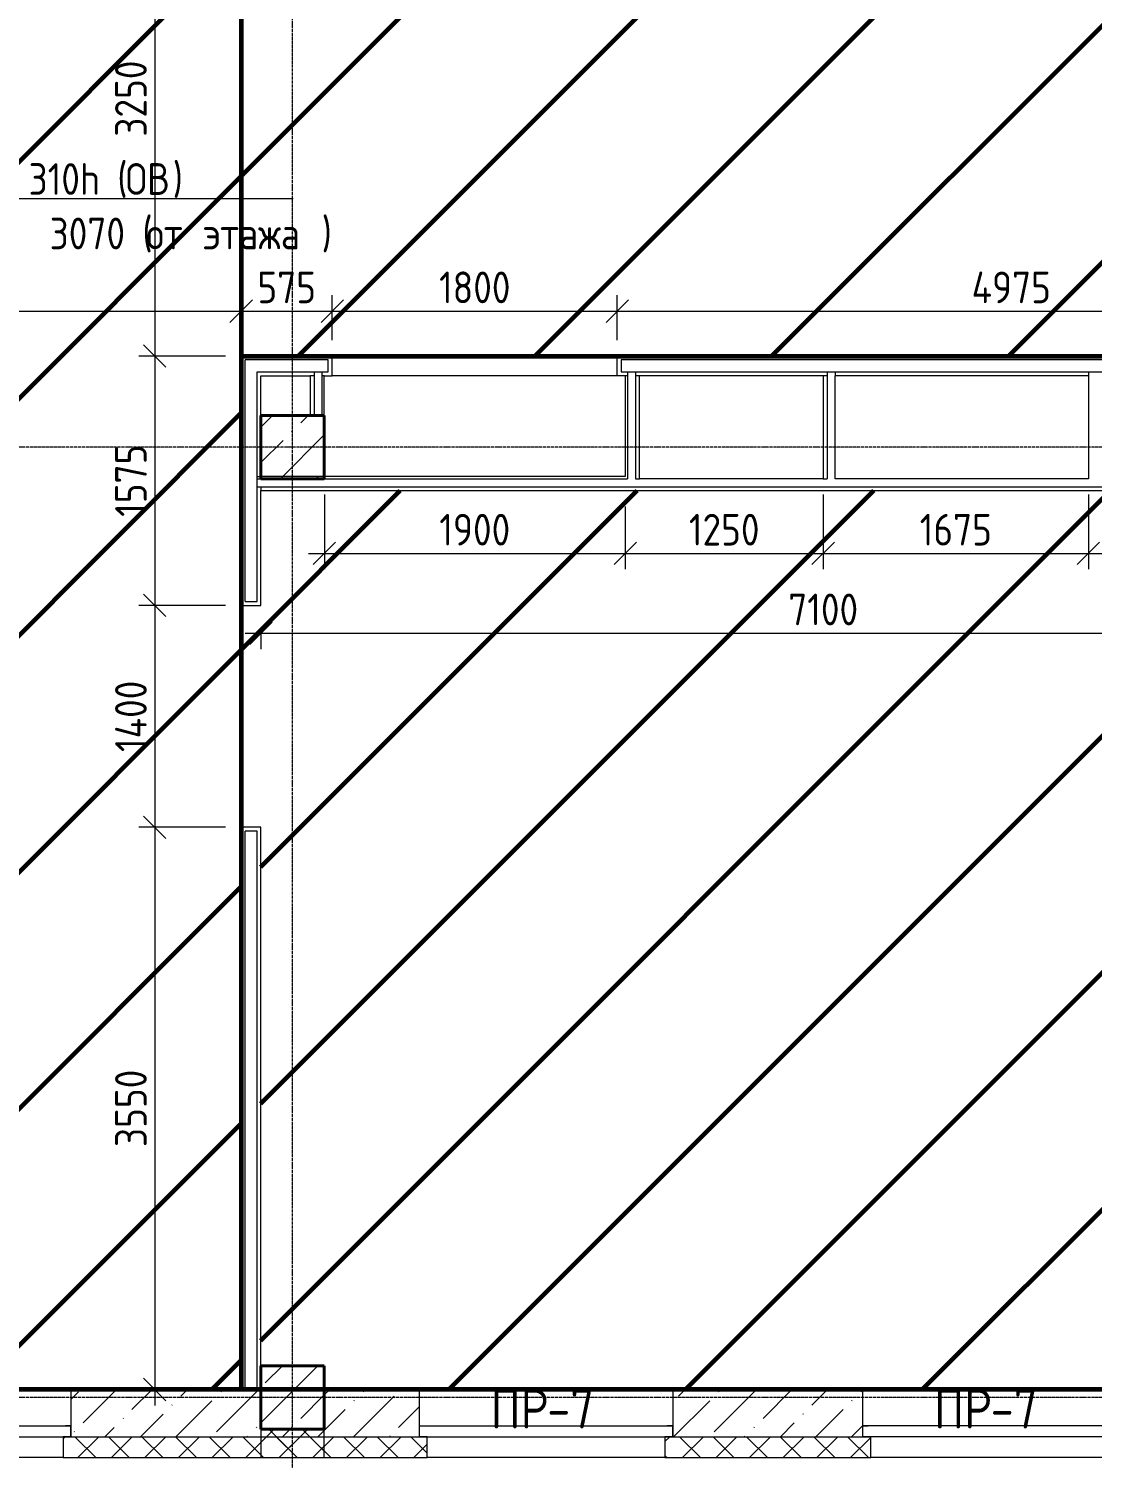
# Model space of a CAD drawing. Header units: millimetres. Extents: x -56773 to 323062, y -262288 to 76460.
# Drawn here: x -10858 to -4141, y -206008 to -196981 of the extents above; entities that cross this region are included whole.
import ezdxf

# ---------------------------------------------------------------- set-up
doc = ezdxf.new("R2010")
doc.units = ezdxf.units.MM
doc.linetypes.add('ADSK_Линия сетки', pattern=[25, 20, -2.5, 0, -2.5])
for name, color, linetype, lineweight in [('1.1)Стяжка керамзит  2 этаж', 5, 'Continuous', 60), ('3.1 Штукатурка внешн стен', 5, 'Continuous', 60), ('_ Окна', 7, 'Continuous', 18), ('Марки', 7, 'Continuous', 20), ('Несущие колонны', 7, 'Continuous', 18), ('Окна', 7, 'Continuous', 9), ('Оси', 7, 'Continuous', 9), ('Размеры', 7, 'Continuous', 9), ('Стены внутренние', 7, 'Continuous', 18), ('Стены наружные', 7, 'Continuous', 18), ('Стены штриховка', 7, 'Continuous', 9)]:
    doc.layers.add(name, color=color, linetype=linetype, lineweight=lineweight)
doc.styles.add('GOST Common_2', font='', dxfattribs={"width": 0.9, "height": 250})
doc.styles.add('GOST Common_3', font='', dxfattribs={"width": 0.9, "height": 200})
doc.styles.get('GOST Common_2').set_extended_font_data('GOST Common')
doc.styles.get('GOST Common_3').set_extended_font_data('GOST Common')
doc.dimstyles.new('ADSK_Основной_2_0_2', dxfattribs={"dimscale": 304.8, "dimtxt": 201.142999, "dimasz": 0.463911, "dimexe": 0.328084, "dimexo": 0.328084, "dimgap": 0.164042, "dimtad": 1, "dimdec": 3, "dimrnd": 0.001, "dimdsep": 46, "dimtxsty": 'GOST Common_3', "dimblk1": 'OBLIQUE', "dimblk2": 'OBLIQUE', "dimsah": 1, "dimcen": 0.09, "dimdle": 0.328084, "dimazin": 2, "dimtfac": 1, "dimtdec": 4, "dimtix": 1, "dimtmove": 0, "dimatfit": 3, "dimfxl": 1, "dimtvp": 1, "dimtolj": 1, "dimtzin": 0, "dimlwd": 20, "dimlwe": 20, "dimarcsym": 2})
pattern_1 = [(45, (9.36, -198628.46), (-224.506, 224.506), []), (45, (233.87, -198628.46), (-224.506, 224.506), [396.875, -79.375, 3.353, -76.022])]
pattern_2 = [(45, (9.36, -198628.46), (-106.066, 106.066), []), (135, (9.36, -198628.46), (-106.066, -106.066), [])]

# ---------------------------------------------------------------- blocks, each defined once
blk = doc.blocks.new('ADSK_КолоннаЖБ_Прямоугольная - 400x400 мм-1807142-Кладочный план 4-го этажа')
at = {"layer": 'Несущие колонны', "lineweight": 40}
for p, q in [((-200, 200), (200, 200)), ((-200, -200), (-200, 200)), ((200, 200), (200, -200)), ((200, -200), (-200, -200))]:
    blk.add_line(p, q, dxfattribs=at)
blk = doc.blocks.new('ОКНО L03 _2СТ_RS - ОК-5_1600х2000h-3556607-Кладочный план 4-го этажа')
at = {"layer": '_ Окна'}
for p, q in [((-838.1, -79), (761.9, -79)), ((-838.1, -149), (-838.1, -79)), ((-838.1, -79), (-803.1, -79)), ((-818.1, -79), (-38.1, -79)), ((-38.1, -79), (741.9, -79)), ((761.9, -79), (726.9, -79)), ((761.9, -149), (761.9, -79)), ((-838.1, -149), (761.9, -149)), ((-838.1, -149), (-833.1, -149)), ((-818.1, -149), (-38.1, -149)), ((-38.1, -149), (741.9, -149)), ((761.9, -149), (756.9, -149))]:
    blk.add_line(p, q, dxfattribs=at)
at = {"layer": 'Окна'}
blk.add_line((-888.1, 150), (811.9, 150), dxfattribs=at)
blk = doc.blocks.new('ОКНО L03 _2СТ_RS - ОК-5_1600х2000h-3556615-Кладочный план 4-го этажа')
at = {"layer": '_ Окна'}
for p, q in [((-838.1, 149), (761.9, 149)), ((-838.1, 149), (-838.1, 79)), ((-838.1, 149), (-833.1, 149)), ((-818.1, 149), (-38.1, 149)), ((-38.1, 149), (741.9, 149)), ((761.9, 149), (756.9, 149)), ((761.9, 149), (761.9, 79)), ((-838.1, 79), (761.9, 79)), ((-838.1, 79), (-803.1, 79)), ((-818.1, 79), (-38.1, 79)), ((-38.1, 79), (741.9, 79)), ((761.9, 79), (726.9, 79))]:
    blk.add_line(p, q, dxfattribs=at)
at = {"layer": 'Окна'}
blk.add_line((-888.1, -150), (811.9, -150), dxfattribs=at)
blk = doc.blocks.new('_Oblique')
at = {"color": 0, "linetype": 'ByBlock', "lineweight": -2}
blk.add_line((-0.5, -0.5), (0.5, 0.5), dxfattribs=at)
blk = doc.blocks.new('*D6167')
at = {"layer": 'Defpoints', "color": 0, "transparency": 16777216}
for p in [(-13015.6, -198665.4), (-9515.6, -198765.3), (-9515.6, -199048.5)]:
    blk.add_point(p, dxfattribs=at)
at = {"layer": 'Размеры', "color": 0, "lineweight": 20, "transparency": 16777216}
for p, q in [((-9515.6, -198948.5), (-9515.6, -198665.3)), ((-13115.6, -198765.3), (-9415.6, -198765.3)), ((-13015.6, -198765.4), (-13015.6, -198865.3))]:
    blk.add_line(p, q, dxfattribs=at)
at = {"layer": 'Размеры', "color": 0, "lineweight": 20, "transparency": 16777216, "xscale": 141.4, "yscale": 141.4, "zscale": 141.4, "rotation": 180}
blk.add_blockref('_Oblique', (-13015.6, -198765.3), dxfattribs=at)
at = {"layer": 'Размеры', "color": 0, "lineweight": 20, "transparency": 16777216, "xscale": 141.4, "yscale": 141.4, "zscale": 141.4}
blk.add_blockref('_Oblique', (-9515.6, -198765.3), dxfattribs=at)
at = {"layer": 'Размеры', "color": 0, "lineweight": 9, "transparency": 16777216, "insert": (-11265.6, -198615.3), "char_height": 200, "width": 605.475, "attachment_point": 5, "style": 'GOST Common_3'}
blk.add_mtext('\\A1;3500', dxfattribs=at)
blk = doc.blocks.new('*D6168')
at = {"layer": 'Defpoints', "color": 0, "transparency": 16777216}
for p in [(-8940.6, -198765.3), (-9515.6, -199048.5), (-8940.6, -199048.5)]:
    blk.add_point(p, dxfattribs=at)
at = {"layer": 'Размеры', "color": 0, "lineweight": 20, "transparency": 16777216}
for p, q in [((-9515.6, -198948.5), (-9515.6, -198665.3)), ((-8940.6, -198948.5), (-8940.6, -198665.3)), ((-9615.6, -198765.3), (-8840.6, -198765.3))]:
    blk.add_line(p, q, dxfattribs=at)
at = {"layer": 'Размеры', "color": 0, "lineweight": 20, "transparency": 16777216, "xscale": 141.4, "yscale": 141.4, "zscale": 141.4, "rotation": 180}
blk.add_blockref('_Oblique', (-9515.6, -198765.3), dxfattribs=at)
at = {"layer": 'Размеры', "color": 0, "lineweight": 20, "transparency": 16777216, "xscale": 141.4, "yscale": 141.4, "zscale": 141.4}
blk.add_blockref('_Oblique', (-8940.6, -198765.3), dxfattribs=at)
at = {"layer": 'Размеры', "color": 0, "lineweight": 9, "transparency": 16777216, "insert": (-9228.1, -198615.3), "char_height": 200, "width": 454.106, "attachment_point": 5, "style": 'GOST Common_3'}
blk.add_mtext('\\A1;575', dxfattribs=at)
blk = doc.blocks.new('*D6169')
at = {"layer": 'Defpoints', "color": 0, "transparency": 16777216}
for p in [(-7140.6, -198765.3), (-8940.6, -199048.5), (-7140.6, -199048.5)]:
    blk.add_point(p, dxfattribs=at)
at = {"layer": 'Размеры', "color": 0, "lineweight": 20, "transparency": 16777216}
for p, q in [((-8940.6, -198948.5), (-8940.6, -198665.3)), ((-7140.6, -198948.5), (-7140.6, -198665.3)), ((-9040.6, -198765.3), (-7040.6, -198765.3))]:
    blk.add_line(p, q, dxfattribs=at)
at = {"layer": 'Размеры', "color": 0, "lineweight": 20, "transparency": 16777216, "xscale": 141.4, "yscale": 141.4, "zscale": 141.4, "rotation": 180}
blk.add_blockref('_Oblique', (-8940.6, -198765.3), dxfattribs=at)
at = {"layer": 'Размеры', "color": 0, "lineweight": 20, "transparency": 16777216, "xscale": 141.4, "yscale": 141.4, "zscale": 141.4}
blk.add_blockref('_Oblique', (-7140.6, -198765.3), dxfattribs=at)
at = {"layer": 'Размеры', "color": 0, "lineweight": 9, "transparency": 16777216, "insert": (-8040.6, -198615.3), "char_height": 200, "width": 560.473, "attachment_point": 5, "style": 'GOST Common_3'}
blk.add_mtext('\\A1;1800', dxfattribs=at)
blk = doc.blocks.new('*D6170')
at = {"layer": 'Defpoints', "color": 0, "transparency": 16777216}
for p in [(-2165.6, -198765.3), (-7140.6, -199048.5), (-2165.6, -199048.5)]:
    blk.add_point(p, dxfattribs=at)
at = {"layer": 'Размеры', "color": 0, "lineweight": 20, "transparency": 16777216}
for p, q in [((-7140.6, -198948.5), (-7140.6, -198665.3)), ((-2165.6, -198948.5), (-2165.6, -198665.3)), ((-7240.6, -198765.3), (-2065.6, -198765.3))]:
    blk.add_line(p, q, dxfattribs=at)
at = {"layer": 'Размеры', "color": 0, "lineweight": 20, "transparency": 16777216, "xscale": 141.4, "yscale": 141.4, "zscale": 141.4, "rotation": 180}
blk.add_blockref('_Oblique', (-7140.6, -198765.3), dxfattribs=at)
at = {"layer": 'Размеры', "color": 0, "lineweight": 20, "transparency": 16777216, "xscale": 141.4, "yscale": 141.4, "zscale": 141.4}
blk.add_blockref('_Oblique', (-2165.6, -198765.3), dxfattribs=at)
at = {"layer": 'Размеры', "color": 0, "lineweight": 9, "transparency": 16777216, "insert": (-4653.1, -198615.3), "char_height": 200, "width": 625.93, "attachment_point": 5, "style": 'GOST Common_3'}
blk.add_mtext('\\A1;4975', dxfattribs=at)
blk = doc.blocks.new('*D6192')
at = {"layer": 'Defpoints', "color": 0, "transparency": 16777216}
for p in [(-9765.6, -195798.5), (-10061.9, -199048.5), (-9515.6, -199048.5)]:
    blk.add_point(p, dxfattribs=at)
at = {"layer": 'Размеры', "color": 0, "lineweight": 20, "transparency": 16777216}
for p, q in [((-10061.9, -195698.5), (-10061.9, -199148.5)), ((-9865.6, -195798.5), (-10161.9, -195798.5)), ((-9615.6, -199048.5), (-10161.9, -199048.5))]:
    blk.add_line(p, q, dxfattribs=at)
at = {"layer": 'Размеры', "color": 0, "lineweight": 20, "transparency": 16777216, "xscale": 141.4, "yscale": 141.4, "zscale": 141.4}
for p, rotation in [((-10061.9, -195798.5), 90), ((-10061.9, -199048.5), 270)]:
    blk.add_blockref('_Oblique', p, dxfattribs=dict(at, rotation=rotation))
at = {"layer": 'Размеры', "color": 0, "lineweight": 9, "transparency": 16777216, "insert": (-10211.9, -197423.5), "char_height": 200, "width": 605.475, "attachment_point": 5, "rotation": 90, "style": 'GOST Common_3'}
blk.add_mtext('\\A1;3250', dxfattribs=at)
blk = doc.blocks.new('*D6193')
at = {"layer": 'Defpoints', "color": 0, "transparency": 16777216}
for p in [(-9515.6, -199048.5), (-10061.9, -200623.5), (-9515.6, -200623.5)]:
    blk.add_point(p, dxfattribs=at)
at = {"layer": 'Размеры', "color": 0, "lineweight": 20, "transparency": 16777216}
for p, q in [((-10061.9, -198948.5), (-10061.9, -200723.5)), ((-9615.6, -199048.5), (-10161.9, -199048.5)), ((-9615.6, -200623.5), (-10161.9, -200623.5))]:
    blk.add_line(p, q, dxfattribs=at)
at = {"layer": 'Размеры', "color": 0, "lineweight": 20, "transparency": 16777216, "xscale": 141.4, "yscale": 141.4, "zscale": 141.4}
for p, rotation in [((-10061.9, -199048.5), 90), ((-10061.9, -200623.5), 270)]:
    blk.add_blockref('_Oblique', p, dxfattribs=dict(at, rotation=rotation))
at = {"layer": 'Размеры', "color": 0, "lineweight": 9, "transparency": 16777216, "insert": (-10211.9, -199836), "char_height": 200, "width": 560.473, "attachment_point": 5, "rotation": 90, "style": 'GOST Common_3'}
blk.add_mtext('\\A1;1575', dxfattribs=at)
blk = doc.blocks.new('*D6194')
at = {"layer": 'Defpoints', "color": 0, "transparency": 16777216}
for p in [(-9515.6, -200623.5), (-10061.9, -202023.5), (-9515.6, -202023.5)]:
    blk.add_point(p, dxfattribs=at)
at = {"layer": 'Размеры', "color": 0, "lineweight": 20, "transparency": 16777216}
for p, q in [((-10061.9, -200523.5), (-10061.9, -202123.5)), ((-9615.6, -200623.5), (-10161.9, -200623.5)), ((-9615.6, -202023.5), (-10161.9, -202023.5))]:
    blk.add_line(p, q, dxfattribs=at)
at = {"layer": 'Размеры', "color": 0, "lineweight": 20, "transparency": 16777216, "xscale": 141.4, "yscale": 141.4, "zscale": 141.4}
for p, rotation in [((-10061.9, -200623.5), 90), ((-10061.9, -202023.5), 270)]:
    blk.add_blockref('_Oblique', p, dxfattribs=dict(at, rotation=rotation))
at = {"layer": 'Размеры', "color": 0, "lineweight": 9, "transparency": 16777216, "insert": (-10211.9, -201323.5), "char_height": 200, "width": 580.928, "attachment_point": 5, "rotation": 90, "style": 'GOST Common_3'}
blk.add_mtext('\\A1;1400', dxfattribs=at)
blk = doc.blocks.new('*D6195')
at = {"layer": 'Defpoints', "color": 0, "transparency": 16777216}
for p in [(-9515.6, -202023.5), (-10061.9, -205573.5), (-9962, -205573.5)]:
    blk.add_point(p, dxfattribs=at)
at = {"layer": 'Размеры', "color": 0, "lineweight": 20, "transparency": 16777216}
for p, q in [((-10061.9, -201923.5), (-10061.9, -205673.5)), ((-9615.6, -202023.5), (-10161.9, -202023.5)), ((-10062, -205573.5), (-10161.9, -205573.5))]:
    blk.add_line(p, q, dxfattribs=at)
at = {"layer": 'Размеры', "color": 0, "lineweight": 20, "transparency": 16777216, "xscale": 141.4, "yscale": 141.4, "zscale": 141.4}
for p, rotation in [((-10061.9, -202023.5), 90), ((-10061.9, -205573.5), 270)]:
    blk.add_blockref('_Oblique', p, dxfattribs=dict(at, rotation=rotation))
at = {"layer": 'Размеры', "color": 0, "lineweight": 9, "transparency": 16777216, "insert": (-10211.9, -203798.5), "char_height": 200, "width": 605.475, "attachment_point": 5, "rotation": 90, "style": 'GOST Common_3'}
blk.add_mtext('\\A1;3550', dxfattribs=at)
blk = doc.blocks.new('*D6201')
at = {"layer": 'Defpoints', "color": 0, "transparency": 16777216}
for p in [(-2290.6, -199898.5), (-9390.6, -200698.7), (-2290.6, -200798.7)]:
    blk.add_point(p, dxfattribs=at)
at = {"layer": 'Размеры', "color": 0, "lineweight": 20, "transparency": 16777216}
for p, q in [((-2290.6, -199998.5), (-2290.6, -200898.7)), ((-9490.6, -200798.7), (-2190.6, -200798.7)), ((-9390.6, -200798.7), (-9390.6, -200898.7))]:
    blk.add_line(p, q, dxfattribs=at)
at = {"layer": 'Размеры', "color": 0, "lineweight": 20, "transparency": 16777216, "xscale": 141.4, "yscale": 141.4, "zscale": 141.4, "rotation": 180}
blk.add_blockref('_Oblique', (-9390.6, -200798.7), dxfattribs=at)
at = {"layer": 'Размеры', "color": 0, "lineweight": 20, "transparency": 16777216, "xscale": 141.4, "yscale": 141.4, "zscale": 141.4}
blk.add_blockref('_Oblique', (-2290.6, -200798.7), dxfattribs=at)
at = {"layer": 'Размеры', "color": 0, "lineweight": 9, "transparency": 16777216, "insert": (-5840.6, -200648.7), "char_height": 200, "width": 560.473, "attachment_point": 5, "style": 'GOST Common_3'}
blk.add_mtext('\\A1;7100', dxfattribs=at)
blk = doc.blocks.new('*D6204')
at = {"layer": 'Defpoints', "color": 0, "transparency": 16777216}
for p in [(-8990.6, -199823.5), (-7090.6, -199898.5), (-7090.6, -200295)]:
    blk.add_point(p, dxfattribs=at)
at = {"layer": 'Размеры', "color": 0, "lineweight": 20, "transparency": 16777216}
for p, q in [((-8990.6, -199923.5), (-8990.6, -200395)), ((-7090.6, -199998.5), (-7090.6, -200395)), ((-9090.6, -200295), (-6990.6, -200295))]:
    blk.add_line(p, q, dxfattribs=at)
at = {"layer": 'Размеры', "color": 0, "lineweight": 20, "transparency": 16777216, "xscale": 141.4, "yscale": 141.4, "zscale": 141.4, "rotation": 180}
blk.add_blockref('_Oblique', (-8990.6, -200295), dxfattribs=at)
at = {"layer": 'Размеры', "color": 0, "lineweight": 20, "transparency": 16777216, "xscale": 141.4, "yscale": 141.4, "zscale": 141.4}
blk.add_blockref('_Oblique', (-7090.6, -200295), dxfattribs=at)
at = {"layer": 'Размеры', "color": 0, "lineweight": 9, "transparency": 16777216, "insert": (-8040.6, -200145), "char_height": 200, "width": 560.473, "attachment_point": 5, "style": 'GOST Common_3'}
blk.add_mtext('\\A1;1900', dxfattribs=at)
blk = doc.blocks.new('*D6205')
at = {"layer": 'Defpoints', "color": 0, "transparency": 16777216}
for p in [(-5840.6, -199823.5), (-7090.6, -199898.5), (-5840.6, -200295)]:
    blk.add_point(p, dxfattribs=at)
at = {"layer": 'Размеры', "color": 0, "lineweight": 20, "transparency": 16777216}
for p, q in [((-5840.6, -199923.5), (-5840.6, -200395)), ((-7090.6, -199998.5), (-7090.6, -200395)), ((-7190.6, -200295), (-5740.6, -200295))]:
    blk.add_line(p, q, dxfattribs=at)
at = {"layer": 'Размеры', "color": 0, "lineweight": 20, "transparency": 16777216, "xscale": 141.4, "yscale": 141.4, "zscale": 141.4, "rotation": 180}
blk.add_blockref('_Oblique', (-7090.6, -200295), dxfattribs=at)
at = {"layer": 'Размеры', "color": 0, "lineweight": 20, "transparency": 16777216, "xscale": 141.4, "yscale": 141.4, "zscale": 141.4}
blk.add_blockref('_Oblique', (-5840.6, -200295), dxfattribs=at)
at = {"layer": 'Размеры', "color": 0, "lineweight": 9, "transparency": 16777216, "insert": (-6465.6, -200145), "char_height": 200, "width": 560.473, "attachment_point": 5, "style": 'GOST Common_3'}
blk.add_mtext('\\A1;1250', dxfattribs=at)
blk = doc.blocks.new('*D6206')
at = {"layer": 'Defpoints', "color": 0, "transparency": 16777216}
for p in [(-5840.6, -199823.5), (-4165.6, -199823.5), (-4165.6, -200295)]:
    blk.add_point(p, dxfattribs=at)
at = {"layer": 'Размеры', "color": 0, "lineweight": 20, "transparency": 16777216}
for p, q in [((-5840.6, -199923.5), (-5840.6, -200395)), ((-4165.6, -199923.5), (-4165.6, -200395)), ((-5940.6, -200295), (-4065.6, -200295))]:
    blk.add_line(p, q, dxfattribs=at)
at = {"layer": 'Размеры', "color": 0, "lineweight": 20, "transparency": 16777216, "xscale": 141.4, "yscale": 141.4, "zscale": 141.4, "rotation": 180}
blk.add_blockref('_Oblique', (-5840.6, -200295), dxfattribs=at)
at = {"layer": 'Размеры', "color": 0, "lineweight": 20, "transparency": 16777216, "xscale": 141.4, "yscale": 141.4, "zscale": 141.4}
blk.add_blockref('_Oblique', (-4165.6, -200295), dxfattribs=at)
at = {"layer": 'Размеры', "color": 0, "lineweight": 9, "transparency": 16777216, "insert": (-5003.1, -200145), "char_height": 200, "width": 560.473, "attachment_point": 5, "style": 'GOST Common_3'}
blk.add_mtext('\\A1;1675', dxfattribs=at)
blk = doc.blocks.new('*D6207')
at = {"layer": 'Defpoints', "color": 0, "transparency": 16777216}
for p in [(-4165.6, -199823.5), (-3390.6, -199823.5), (-3390.6, -200295)]:
    blk.add_point(p, dxfattribs=at)
at = {"layer": 'Размеры', "color": 0, "lineweight": 20, "transparency": 16777216}
for p, q in [((-4165.6, -199923.5), (-4165.6, -200395)), ((-3390.6, -199923.5), (-3390.6, -200395)), ((-4265.6, -200295), (-3290.6, -200295))]:
    blk.add_line(p, q, dxfattribs=at)
at = {"layer": 'Размеры', "color": 0, "lineweight": 20, "transparency": 16777216, "xscale": 141.4, "yscale": 141.4, "zscale": 141.4, "rotation": 180}
blk.add_blockref('_Oblique', (-4165.6, -200295), dxfattribs=at)
at = {"layer": 'Размеры', "color": 0, "lineweight": 20, "transparency": 16777216, "xscale": 141.4, "yscale": 141.4, "zscale": 141.4}
blk.add_blockref('_Oblique', (-3390.6, -200295), dxfattribs=at)
at = {"layer": 'Размеры', "color": 0, "lineweight": 9, "transparency": 16777216, "insert": (-3778.1, -200145), "char_height": 200, "width": 454.106, "attachment_point": 5, "style": 'GOST Common_3'}
blk.add_mtext('\\A1;775', dxfattribs=at)
blk = doc.blocks.new('ADSK_Марка_Отверстие - Полная марка_Отметка от этажа-157318-Кладочный план 4-го этажа')
at = {"layer": 'Марки'}
blk.add_line((0, 0), (28, 0), dxfattribs=at)

msp = doc.modelspace()

# ---------------------------------------------------------------- hatches: boundary and pattern name
at = {"layer": '1.1)Стяжка керамзит  2 этаж', "transparency": 33554687}
h = msp.add_hatch(dxfattribs=at)
h.set_pattern_fill('ANSI31', color=5, scale=333)
h.paths.add_polyline_path([(-9515.6385, -189498.4914), (-9640.6385, -189498.4914), (-9640.6385, -190548.4914), (-9765.6385, -190548.4914), (-9765.6385, -187843.4914), (-9640.6385, -187843.4914), (-9640.6385, -187943.4914), (-9515.6385, -187943.4914), (-9515.6385, -186643.4914), (-9640.6385, -186643.4914), (-9640.6385, -186743.4914), (-9765.6385, -186743.4914), (-9765.6385, -186538.4914), (-9765.6385, -186038.4914), (-9765.6385, -185848.4914), (-9765.6385, -185248.4914), (-9765.6385, -184728.4914), (-9765.6385, -184068.4914), (-9765.6385, -182048.4914), (-9640.6385, -182048.4914), (-9640.6385, -182198.4914), (-9515.6385, -182198.4914), (-9515.6385, -180798.4914), (-9640.6385, -180798.4914), (-9640.6385, -180948.4914), (-9765.6385, -180948.4914), (-9765.6385, -179748.4914), (-12890.6385, -179748.4914), (-12890.6385, -205573.4914), (-9515.6385, -205573.4914), (-9515.6385, -195798.4914), (-9640.6385, -195798.4914), (-9740.6385, -195798.4914), (-9765.6385, -195798.4914), (-9765.6385, -194723.4914), (-9640.6385, -194723.4914), (-9640.6385, -194998.4914), (-9515.6385, -194998.4914), (-9515.6385, -192473.4914), (-9640.6385, -192473.4914), (-9640.6385, -193673.4914), (-9765.6385, -193673.4914), (-9765.6385, -191598.4914), (-9640.6385, -191598.4914), (-9640.6385, -192348.4914), (-9515.6385, -192348.4914)])
h.paths.add_polyline_path([(-12770.185, -182943.7312), (-12010.185, -182943.7312), (-12010.185, -182938.7312), (-12770.185, -182938.7312)], flags=16)
h.paths.add_polyline_path([(-12010.185, -183904.7961), (-12770.185, -183904.7961), (-12770.185, -183909.7961), (-12010.185, -183909.7961)], flags=16)
h = msp.add_hatch(dxfattribs=at)
h.set_pattern_fill('ANSI31', color=5, scale=333)
h.paths.add_polyline_path([(61559.3615, -195798.4914), (-9515.6385, -195798.4914), (-9515.6385, -199048.4914), (61559.3615, -199048.4914)])
h.paths.add_polyline_path([(26559.3615, -198473.4914), (26634.3615, -198473.4914), (26634.3615, -199023.4914), (26559.3615, -199023.4914)], flags=16)
h.paths.add_polyline_path([(26559.3615, -196373.4914), (26559.3615, -195823.4914), (26634.3615, -195823.4914), (26634.3615, -196373.4914)], flags=16)
h.paths.add_polyline_path([(41109.3615, -196023.4914), (41109.3615, -195898.4914), (42009.3615, -195898.4914), (42009.3615, -196023.4914)], flags=16)
h.paths.add_polyline_path([(45809.3615, -196023.4914), (45809.3615, -195898.4914), (46809.3615, -195898.4914), (46809.3615, -196023.4914)], flags=16)
h.paths.add_polyline_path([(48659.3615, -195923.4914), (48659.3615, -195898.4914), (49409.3615, -195898.4914), (49409.3615, -195923.4914)], flags=16)
h.paths.add_polyline_path([(41734.3615, -193523.4914), (39734.3615, -193523.4914), (39734.3615, -195023.4914), (40009.3615, -195023.4914), (40034.3615, -195023.4914), (40034.3615, -195798.4914), (41734.3615, -195798.4914)], flags=0)
h = msp.add_hatch(dxfattribs=at)
h.set_pattern_fill('ANSI31', color=5, scale=333)
h.paths.add_polyline_path([(-240.6385, -199898.4914), (-640.6385, -199898.4914), (-640.6385, -199173.4914), (-765.6385, -199173.4914), (-765.6385, -199048.4914), (-2165.6385, -199048.4914), (-2165.6385, -199173.4914), (-2290.6385, -199173.4914), (-2290.6385, -199898.4914), (-9390.6385, -199898.4914), (-9390.6385, -200623.4914), (-9515.6385, -200623.4914), (-9515.6385, -202023.4914), (-9390.6385, -202023.4914), (-9390.6385, -205423.4914), (-8990.6385, -205423.4914), (-8990.6385, -205573.4914), (-8390.6385, -205573.4914), (-6740.6385, -205573.4914), (-5590.6385, -205573.4914), (-3940.6385, -205573.4914), (-3390.6385, -205573.4914), (-3390.6385, -205423.4914), (-2990.6385, -205423.4914), (-2990.6385, -205573.4914), (-2390.6385, -205573.4914), (-740.6385, -205573.4914), (-240.6385, -205573.4914)])
at = {"layer": 'Несущие колонны', "lineweight": 9}
h = msp.add_hatch(dxfattribs=at)
h.set_pattern_fill('FP_1', color=256, style=0, pattern_type=2)
h.set_pattern_definition(pattern_1)
h.paths.add_polyline_path([(-9390.6385, -199823.4914), (-8990.6385, -199823.4914), (-8990.6385, -199423.4914), (-9390.6385, -199423.4914)])
h = msp.add_hatch(dxfattribs=at)
h.set_pattern_fill('FP_1', color=256, style=0, pattern_type=2)
h.set_pattern_definition(pattern_1)
h.paths.add_polyline_path([(-8990.6385, -205823.4914), (-8990.6385, -205423.4914), (-9390.6385, -205423.4914), (-9390.6385, -205823.4914)])
at = {"layer": 'Стены внутренние', "lineweight": 9}
h = msp.add_hatch(dxfattribs=at)
h.set_pattern_fill('FP_2', color=256, style=0, pattern_type=2)
h.set_pattern_definition([(45, (9.36, -198628.46), (84.1895, 308.696), [396.875, -79.375, 3.353, -76.022])])
h.paths.add_polyline_path([(-3390.6385, -205873.4914), (-3390.6385, -205573.4914), (-3990.6385, -205573.4914), (-3990.6385, -205872.4914), (-4040.6385, -205873.4914)])
h.paths.add_polyline_path([(-5540.6385, -205873.4914), (-5540.6385, -205872.4914), (-5590.6385, -205872.4914), (-5590.6385, -205573.4914), (-6790.6385, -205573.4914), (-6790.6385, -205872.4914), (-6605.294, -205873.4914)])
h.paths.add_polyline_path([(-14030.6674, -205873.4914), (-12190.6385, -205872.4914), (-12190.6385, -205573.4914), (-14390.6385, -205573.4914), (-14390.6385, -205872.4914), (-14440.6385, -205873.4914)])
h.paths.add_polyline_path([(-9905.46, -205873.4914), (-8390.6385, -205872.4914), (-8390.6385, -205573.4914), (-8990.6385, -205573.4914), (-8990.6385, -205823.4914), (-9390.6385, -205823.4914), (-9390.6385, -205573.4914), (-10590.6385, -205573.4914), (-10590.6385, -205872.4914), (-10640.6385, -205873.4914)])
h.paths.add_polyline_path([(-19390.6385, -205873.4914), (-18790.6385, -205872.4914), (-18790.6385, -205573.4914), (-19390.6385, -205573.4914), (-19390.6385, -205823.4914)])
h.paths.add_polyline_path([(-15940.6385, -205873.4914), (-15940.6385, -205872.4914), (-15990.6385, -205872.4914), (-15990.6385, -205573.4914), (-17190.6385, -205573.4914), (-17190.6385, -205872.4914), (-16505.7919, -205873.4914)])
at = {"layer": 'Стены наружные', "lineweight": 9}
h = msp.add_hatch(dxfattribs=at)
h.set_pattern_fill('FP_4', color=256, style=0, pattern_type=2)
h.set_pattern_definition(pattern_2)
h.paths.add_polyline_path([(-3390.6385, -206003.4914), (-3390.6385, -205873.4914), (-4040.6385, -205873.4914), (-4040.6385, -206003.4914)])
h.paths.add_polyline_path([(-17240.6385, -206003.4914), (-15940.6385, -206003.4914), (-15940.6385, -205873.4914), (-17240.6385, -205873.4914)])
h.paths.add_polyline_path([(-19390.6385, -206003.4914), (-18740.6385, -206003.4914), (-18740.6385, -205873.4914), (-19390.6385, -205873.4914)])
h.paths.add_polyline_path([(-6605.294, -206003.4914), (-5540.6385, -206003.4914), (-5540.6385, -205873.4914), (-6840.6385, -205873.4914), (-6840.6385, -206003.4914)])
h.paths.add_polyline_path([(-14440.6385, -206003.4914), (-12140.6385, -206003.4914), (-12140.6385, -205873.4914), (-14440.6385, -205873.4914)])
h.paths.add_polyline_path([(-9905.46, -206003.4914), (-8340.6385, -206003.4914), (-8340.6385, -205873.4914), (-10640.6385, -205873.4914), (-10640.6385, -206003.4914)])
h = msp.add_hatch(dxfattribs=at)
h.set_pattern_fill('FP_4', color=256, style=0, pattern_type=2)
h.set_pattern_definition(pattern_2)
h.paths.add_polyline_path([(-9390.6385, -206003.4914), (-8990.6385, -206003.4914), (-8990.6385, -205823.4914), (-9390.6385, -205823.4914)])

# ---------------------------------------------------------------- linework, layer by layer
at = {"layer": '1.1)Стяжка керамзит  2 этаж'}
for points in [[(-9515.6385, -205573.4914), (-12890.6385, -205573.4914), (-12890.6385, -179748.4914), (-9515.6385, -179748.4914)], [(61559.3615, -195798.4914), (-9515.6385, -195798.4914), (-9515.6385, -199048.4914), (61559.3615, -199048.4914)]]:
    msp.add_lwpolyline(points, close=True, dxfattribs=at)
at = {"layer": '3.1 Штукатурка внешн стен'}
msp.add_lwpolyline([(61409.3615, -205573.4914), (-19390.6385, -205573.4914)], dxfattribs=at)
at = {"layer": 'Несущие колонны', "lineweight": 9}
for p, q in [((-8990.6385, -199423.4914), (-9390.6385, -199423.4914)), ((-9390.6385, -199423.4914), (-9390.6385, -199823.4914)), ((-8990.6385, -199823.4914), (-8990.6385, -199423.4914)), ((-9390.6385, -199823.4914), (-8990.6385, -199823.4914)), ((-8990.6385, -205423.4914), (-9390.6385, -205423.4914)), ((-9390.6385, -205423.4914), (-9390.6385, -205573.4914)), ((-8990.6385, -205573.4914), (-8990.6385, -205423.4914)), ((-9390.6385, -205573.4914), (-9390.6385, -205823.4914)), ((-8990.6385, -205823.4914), (-8990.6385, -205573.4914)), ((-9390.6385, -205823.4914), (-8990.6385, -205823.4914))]:
    msp.add_line(p, q, dxfattribs=at)
at = {"layer": 'Оси', "linetype": 'ADSK_Линия сетки', "lineweight": 5}
for p, q in [((-9190.6385, -209602.3427), (-9190.6385, -174127.5463)), ((62563.3938, -199623.4914), (-25230.7352, -199623.4914)), ((62563.3938, -205623.4914), (-25230.7352, -205623.4914))]:
    msp.add_line(p, q, dxfattribs=at)
at = {"layer": 'Стены внутренние', "lineweight": 5}
for p, q in [((-9515.6385, -199048.4914), (-9515.6385, -200623.4914)), ((-9515.6385, -199048.4914), (-8940.6385, -199048.4914)), ((-8940.6385, -199048.4914), (-7140.6385, -199048.4914)), ((-8940.6385, -199173.4914), (-8940.6385, -199048.4914)), ((-2165.6385, -199048.4914), (-7140.6385, -199048.4914)), ((-7140.6385, -199173.4914), (-7140.6385, -199048.4914)), ((-9390.6385, -199808.4914), (-9390.6385, -199173.4914)), ((-9390.6385, -199173.4914), (-9080.6385, -199173.4914)), ((-9080.6385, -199173.4914), (-9080.6385, -199423.4914)), ((-8990.6385, -199173.4914), (-8940.6385, -199173.4914)), ((-8990.6385, -199423.4914), (-8990.6385, -199173.4914)), ((-7140.6385, -199173.4914), (-8940.6385, -199173.4914)), ((-7090.6385, -199173.4914), (-7140.6385, -199173.4914)), ((-7090.6385, -199173.4914), (-7090.6385, -199808.4914)), ((-5840.6385, -199173.4914), (-7000.6385, -199173.4914)), ((-7000.6385, -199823.4914), (-7000.6385, -199173.4914)), ((-5840.6385, -199173.4914), (-5840.6385, -199823.4914)), ((-4165.6385, -199173.4914), (-5765.6385, -199173.4914)), ((-5765.6385, -199823.4914), (-5765.6385, -199173.4914)), ((-4165.6385, -199173.4914), (-4165.6385, -199823.4914)), ((-9080.6385, -199423.4914), (-8990.6385, -199423.4914)), ((-7090.6385, -199808.4914), (-9390.6385, -199808.4914)), ((-5840.6385, -199823.4914), (-7000.6385, -199823.4914)), ((-4165.6385, -199823.4914), (-5765.6385, -199823.4914)), ((-9390.6385, -200623.4914), (-9390.6385, -199898.4914)), ((-9390.6385, -199898.4914), (-2290.6385, -199898.4914)), ((-9515.6385, -200623.4914), (-9390.6385, -200623.4914)), ((-9515.6385, -202023.4914), (-9515.6385, -205573.4914)), ((-9390.6385, -202023.4914), (-9515.6385, -202023.4914)), ((-9390.6385, -205573.4914), (-9390.6385, -202023.4914)), ((-12190.6385, -205573.4914), (-10590.6385, -205573.4914)), ((-9515.6385, -205573.4914), (-10590.6385, -205573.4914)), ((-10590.6385, -205573.4914), (-10590.6385, -205872.4914)), ((-9390.6385, -205823.4914), (-9390.6385, -205573.4914)), ((-8390.6385, -205573.4914), (-8990.6385, -205573.4914)), ((-8990.6385, -205573.4914), (-8990.6385, -205823.4914)), ((-8390.6385, -205872.4914), (-8390.6385, -205573.4914)), ((-8390.6385, -205573.4914), (-6790.6385, -205573.4914)), ((-5590.6385, -205573.4914), (-6790.6385, -205573.4914)), ((-6790.6385, -205573.4914), (-6790.6385, -205872.4914)), ((-5590.6385, -205872.4914), (-5590.6385, -205573.4914)), ((-5590.6385, -205573.4914), (-3990.6385, -205573.4914)), ((-10590.6385, -205872.4914), (-10640.6385, -205872.4914)), ((-10640.6385, -205872.4914), (-10640.6385, -205873.4914)), ((-8340.6385, -205872.4914), (-8390.6385, -205872.4914)), ((-8340.6385, -205873.4914), (-8340.6385, -205872.4914)), ((-6790.6385, -205872.4914), (-6840.6385, -205872.4914)), ((-6840.6385, -205872.4914), (-6840.6385, -205873.4914)), ((-5540.6385, -205872.4914), (-5590.6385, -205872.4914)), ((-5540.6385, -205873.4914), (-5540.6385, -205872.4914))]:
    msp.add_line(p, q, dxfattribs=at)
at = {"layer": 'Стены наружные', "lineweight": 9}
for p, q in [((-10640.6385, -205873.4914), (-10640.6385, -206003.4914)), ((-8990.6385, -205823.4914), (-9390.6385, -205823.4914)), ((-9390.6385, -205823.4914), (-9390.6385, -206003.4914)), ((-8990.6385, -206003.4914), (-8990.6385, -205823.4914)), ((-8340.6385, -206003.4914), (-8340.6385, -205873.4914)), ((-6840.6385, -205873.4914), (-6840.6385, -206003.4914)), ((-5540.6385, -206003.4914), (-5540.6385, -205873.4914)), ((-10640.6385, -206003.4914), (-12140.6385, -206003.4914)), ((-10640.6385, -206003.4914), (-8340.6385, -206003.4914)), ((-6840.6385, -206003.4914), (-8340.6385, -206003.4914)), ((-6840.6385, -206003.4914), (-5540.6385, -206003.4914)), ((-4040.6385, -206003.4914), (-5540.6385, -206003.4914))]:
    msp.add_line(p, q, dxfattribs=at)
at = {"layer": 'Стены штриховка', "lineweight": 9}
for p, q in [((-9490.6385, -200598.4914), (-9490.6385, -199073.4914)), ((-8965.6385, -199073.4914), (-9490.6385, -199073.4914)), ((-8965.6385, -199148.4914), (-8965.6385, -199073.4914)), ((-2190.6385, -199073.4914), (-7115.6385, -199073.4914)), ((-7115.6385, -199073.4914), (-7115.6385, -199148.4914)), ((-9415.6385, -200598.4914), (-9415.6385, -199148.4914)), ((-9415.6385, -199148.4914), (-8965.6385, -199148.4914)), ((-9055.6385, -199173.4914), (-9080.6385, -199173.4914)), ((-9055.6385, -199148.4914), (-9055.6385, -199423.4914)), ((-9005.6385, -199148.4914), (-9005.6385, -199423.4914)), ((-8990.6385, -199173.4914), (-9005.6385, -199173.4914)), ((-7115.6385, -199148.4914), (-2190.6385, -199148.4914)), ((-7075.6385, -199173.4914), (-7090.6385, -199173.4914)), ((-7075.6385, -199148.4914), (-7075.6385, -199823.4914)), ((-7025.6385, -199148.4914), (-7025.6385, -199823.4914)), ((-7000.6385, -199173.4914), (-7025.6385, -199173.4914)), ((-5815.6385, -199173.4914), (-5840.6385, -199173.4914)), ((-5815.6385, -199148.4914), (-5815.6385, -199823.4914)), ((-5765.6385, -199148.4914), (-5765.6385, -199173.4914)), ((-4165.6385, -199148.4914), (-4165.6385, -199173.4914)), ((-9415.6385, -199808.4914), (-9390.6385, -199808.4914)), ((-9415.6385, -199823.4914), (-7075.6385, -199823.4914)), ((-7025.6385, -199823.4914), (-7000.6385, -199823.4914)), ((-5840.6385, -199823.4914), (-5815.6385, -199823.4914)), ((-9415.6385, -199873.4914), (-2315.6385, -199873.4914)), ((-9390.6385, -199873.4914), (-9390.6385, -199898.4914)), ((-9490.6385, -200598.4914), (-9415.6385, -200598.4914)), ((-9415.6385, -202048.4914), (-9490.6385, -202048.4914)), ((-9490.6385, -205573.4914), (-9490.6385, -202048.4914)), ((-9415.6385, -205573.4914), (-9415.6385, -202048.4914)), ((-9515.6385, -205573.4914), (-9390.6385, -205573.4914)), ((-8340.6385, -205873.4914), (-10640.6385, -205873.4914)), ((-5540.6385, -205873.4914), (-6840.6385, -205873.4914))]:
    msp.add_line(p, q, dxfattribs=at)

# ---------------------------------------------------------------- block references
at = {"layer": 'Марки', "xscale": 99.99999999999993, "yscale": 99.99999999999993, "zscale": 99.99999999999993}
msp.add_blockref('ADSK_Марка_Отверстие - Полная марка_Отметка от этажа-157318-Кладочный план 4-го этажа', (-11987.5125, -198054.2693), dxfattribs=at)
at = {"layer": 'Несущие колонны', "lineweight": 40, "rotation": 89.9999999999999}
for p in [(-9190.6385, -199623.4914), (-9190.6385, -205623.4914)]:
    msp.add_blockref('ADSK_КолоннаЖБ_Прямоугольная - 400x400 мм-1807142-Кладочный план 4-го этажа', p, dxfattribs=at)
at = {"layer": 'Окна', "lineweight": 9}
for p in [(-11352.5385, -205723.4914), (-7552.5385, -205723.4914)]:
    msp.add_blockref('ОКНО L03 _2СТ_RS - ОК-5_1600х2000h-3556607-Кладочный план 4-го этажа', p, dxfattribs=at)
at = {"layer": 'Окна', "rotation": 180}
msp.add_blockref('ОКНО L03 _2СТ_RS - ОК-5_1600х2000h-3556615-Кладочный план 4-го этажа', (-4828.7385, -205723.4914), dxfattribs=at)

# ---------------------------------------------------------------- texts
at = {"layer": 'Марки', "lineweight": 9, "attachment_point": 1}
for s, insert, char_height, width, style in [('310h (', (-10858.277, -197830.9767), 200, 743.164312, 'GOST Common_3'), ('ОВ', (-10245.1051, -197830.9767), 200, 360.759375, 'GOST Common_3'), ('\\fGOST Common|b0|i0|c204|p34|;\\W.9;)', (-9947.4488, -197830.9767), 200, 86.58225, 'GOST Common_3'), (' 3070 (', (-10834.4645, -198174.935), 200, 873.037687, 'GOST Common_3'), ('от', (-10114.1363, -198174.935), 200, 353.544187, 'GOST Common_3'), ('\\fGOST Common|b0|i0|c204|p34|;\\W.9;)', (-9006.8551, -198174.935), 200, 86.58225, 'GOST Common_3'), ('этажа', (-9756.9488, -198174.935), 200, 909.113625, 'GOST Common_3'), ('ПР', (-7940.5693, -205569.5103), 250, 432.91125, 'GOST Common_2'), ('-7', (-7583.3818, -205569.5103), 250, 389.620125, 'GOST Common_2'), ('ПР', (-5140.5693, -205569.5103), 250, 432.91125, 'GOST Common_2'), ('-7', (-4783.3818, -205569.5103), 250, 389.620125, 'GOST Common_2')]:
    msp.add_mtext(s, dxfattribs=dict(at, insert=insert, char_height=char_height, width=width, style=style))

# ---------------------------------------------------------------- dimensions: what is measured, and where the dimension line sits
at = {"layer": 'Размеры', "lineweight": 9}
for base, p1, p2, override, picture, middle in [((-10061.9379, -199048.4914), (-9765.6385, -195798.4914), (-9515.6385, -199048.4914), {"dimpost": '<>', "dimfxl": 3259.601203}, '*D6192', (-10211.9379, -197423.4914)), ((-10061.9379, -200623.4914), (-9515.6385, -199048.4914), (-9515.6385, -200623.4914), {"dimpost": '<>', "dimfxl": 1575}, '*D6193', (-10211.9379, -199835.9914)), ((-10061.9379, -202023.4914), (-9515.6385, -200623.4914), (-9515.6385, -202023.4914), {"dimpost": '<>', "dimfxl": 1400}, '*D6194', (-10211.9379, -201323.4914)), ((-10061.9379, -205573.4914), (-9515.6385, -202023.4914), (-9961.953, -205573.4914), {"dimpost": '<>', "dimfxl": 3577.945873}, '*D6195', (-10211.9379, -203798.4914))]:
    dim = msp.add_linear_dim(base=base, p1=p1, p2=p2, angle=90, dimstyle='ADSK_Основной_2_0_2', override=override, dxfattribs=at)
    dim.commit()
    dim.dimension.update_dxf_attribs({"geometry": picture, "text_midpoint": middle})
for base, p1, p2, override, picture, middle in [((-9515.6385, -198765.34), (-13015.6385, -198665.3551), (-9515.6385, -199048.4914), {"dimpost": '<>', "dimfxl": 3520.908042}, '*D6167', (-11265.6385, -198615.34)), ((-8940.6385, -198765.34), (-9515.6385, -199048.4914), (-8940.6385, -199048.4914), {"dimpost": '<>', "dimfxl": 575}, '*D6168', (-9228.1385, -198615.34)), ((-7140.6385, -198765.34), (-8940.6385, -199048.4914), (-7140.6385, -199048.4914), {"dimpost": '<>', "dimfxl": 1800}, '*D6169', (-8040.6385, -198615.34)), ((-2165.6385, -198765.34), (-7140.6385, -199048.4914), (-2165.6385, -199048.4914), {"dimpost": '<>', "dimfxl": 4975}, '*D6170', (-4653.1385, -198615.34)), ((-7090.6385, -200294.9534), (-8990.6385, -199823.4914), (-7090.6385, -199898.4914), {"dimpost": '<>', "dimfxl": 1901.479687}, '*D6204', (-8040.6385, -200144.9534)), ((-5840.6385, -200294.9534), (-7090.6385, -199898.4914), (-5840.6385, -199823.4914), {"dimpost": '<>', "dimfxl": 1252.247979}, '*D6205', (-6465.6385, -200144.9534)), ((-4165.6385, -200294.9534), (-5840.6385, -199823.4914), (-4165.6385, -199823.4914), {"dimpost": '<>', "dimfxl": 1675}, '*D6206', (-5003.1385, -200144.9534)), ((-3390.6385, -200294.9534), (-4165.6385, -199823.4914), (-3390.6385, -199823.4914), {"dimpost": '<>', "dimfxl": 775}, '*D6207', (-3778.1385, -200144.9534)), ((-2290.6385, -200798.7307), (-9390.6385, -200698.7458), (-2290.6385, -199898.4914), {"dimpost": '<>', "dimfxl": 7144.956764}, '*D6201', (-5840.6385, -200648.7307))]:
    dim = msp.add_linear_dim(base=base, p1=p1, p2=p2, dimstyle='ADSK_Основной_2_0_2', override=override, dxfattribs=at)
    dim.commit()
    dim.dimension.update_dxf_attribs({"geometry": picture, "text_midpoint": middle})

doc.saveas('drawing.dxf')
